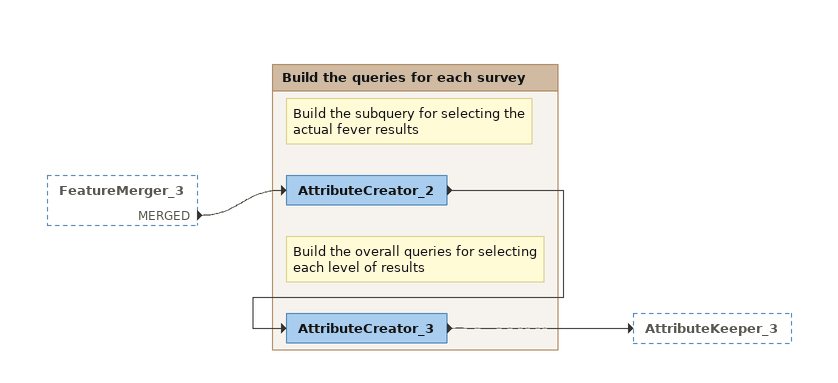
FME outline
FeatureMerger_3 [outside]
    MERGED -> AttributeCreator_2

Bookmark: Build the queries for each survey
Note: Build the subquery for selecting the actual fever results
AttributeCreator_2
    -> AttributeCreator_3
Note: Build the overall queries for selecting each level of results
AttributeCreator_3
    -> AttributeKeeper_3
